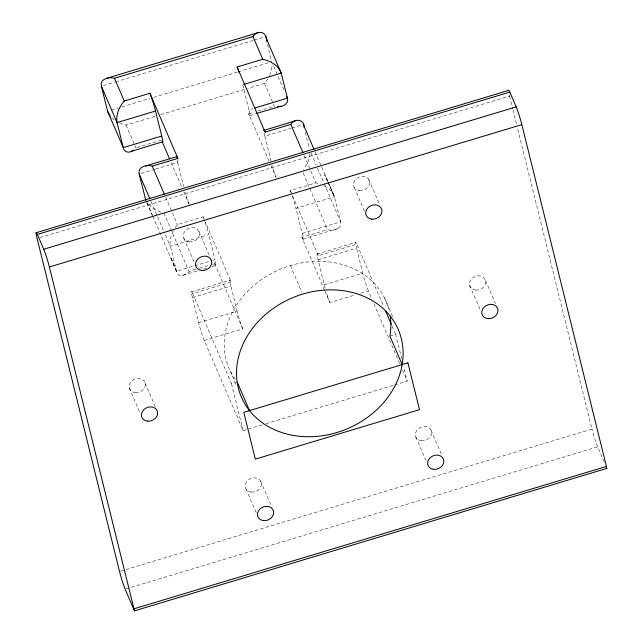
<?xml version="1.0" encoding="UTF-8"?>
<svg xmlns="http://www.w3.org/2000/svg" width="643" height="643" viewBox="0 0 643 643"><rect width="100%" height="100%" fill="white"/><g stroke="black" fill="none" stroke-linecap="round" stroke-linejoin="round"><path stroke-width="0.48" stroke-dasharray="3.21 2.41" d="M309.894 153.556L308.093 161.731L303.713 169.607M269.602 75.536L271.523 69.822L272.085 64.34M173.264 230.66L170.62 237.597L169.961 244.195L176.471 271.25C179.743 282.679 190.015 268.806 195.689 269.417M267.906 78.8L264.562 83.349L248.206 88.276M175.193 227.461L177.452 224.608L203.1 216.884L204.948 221.168M161.481 140.07L135.834 147.802L134.99 148.67M324.602 290.178L301.897 237.412L327.544 229.688C332.905 231.359 342.47 229.085 340.621 221.795L334.424 196.75C332.953 191.662 328.436 188.126 323.959 185.698M338.347 228.329L303.191 239.075M103.306 85.591L114.832 82.119M115.788 81.83L253.061 40.469M254.025 40.179L264.586 36.997M111.424 110.049L118.143 108.024M121.985 106.867L149.827 98.475M153.661 97.326L237.179 72.161M238.143 71.871L268.862 62.612M119.51 122.974L126.052 125.08L154.907 116.391M160.678 114.647L247.25 88.565M269.031 161.055L248.688 113.795A13.431 1.013 73.2 0 0 248.945 109.768L252.795 108.611M248.688 113.795L254.387 112.083M258.189 110.934L274.834 106.159M249.982 115.459L255.753 113.715M141.122 173.433L154.585 169.382M155.55 169.093L177.669 162.422A13.431 1.013 73.2 0 1 177.042 159.697M271.073 161.184L264.876 136.147L290.853 128.327M291.809 128.029L302.395 124.846M39.987 237.597L509.569 96.104A13.431 1.013 73.2 0 1 509.127 94.24M291.223 192.908A13.431 1.013 73.2 0 0 290.306 190.601L315.962 182.877L320.31 184.083M205.157 222.406A13.431 1.013 73.2 0 1 208.75 234.623L170.274 246.213L164.375 232.509M301.897 237.412A13.431 1.013 73.2 0 0 302.154 233.385L295.957 208.348L334.424 196.75L328.131 182.13M152.865 216.418L176.471 271.25L212.061 260.528M213.018 260.238L214.947 259.659L208.75 234.623M302.154 233.385L340.621 221.795L316.629 166.047M199.491 268.268L208.991 265.406M212.785 264.265L214.69 263.686A13.431 1.013 73.2 0 0 214.947 259.659M196.75 271.145L180.844 275.783M203.477 269.12L206.363 268.244M212.134 266.507L215.984 265.35M191.365 291.946L229.84 280.348M317.047 254.073L355.515 242.483M262.264 424.822L243.062 430.601L204.249 340.412A13.431 1.013 73.2 0 1 198.599 322.673L192.402 297.637A13.431 1.013 73.2 0 1 192.659 293.602L231.134 282.012L205.318 222.02M325.133 288.064A13.431 1.013 73.2 0 1 324.281 284.801L318.084 259.764A13.431 1.013 73.2 0 1 318.341 255.737L356.817 244.139L383.75 306.727M192.402 297.637L230.877 286.039A13.431 1.013 73.2 0 1 231.134 282.012M318.084 259.764L356.56 248.174A13.431 1.013 73.2 0 1 356.817 244.139M198.599 322.673L237.074 311.075L230.877 286.039M324.281 284.801L362.756 273.211L356.56 248.174M204.249 340.412L242.716 328.822A13.431 1.013 73.2 0 1 237.074 311.075M324.996 291.094L329.923 302.548L354.936 295.008M360.707 293.272L368.399 290.949L371.967 299.236M192.659 293.602L231.48 383.791L235.306 382.641M389.899 336.064L395.638 334.336L401.907 359.686M266.106 423.665L393.781 385.189M394.738 384.9L407.22 381.146L403.595 366.518M120.474 571.177L591.978 429.106L517.519 128.238M126.116 588.916L597.62 446.853L604.605 463.081M160.951 212.206L152.737 208.211L146.958 202.497M114.116 119.783L111.769 117.782M327.617 181.294L324.763 174.968L327.584 181.326M328.026 182.194L333.733 194.845M327.986 182.234L334.424 196.75M146.877 202.754L152.375 215.309M485.545 280.557L495.448 303.568M469.639 285.347L480.731 311.116M368.793 179.429L379.884 205.197M354.293 187.555L364.991 212.399M384.594 298.031L393.428 318.534M392.069 326.049L395.638 334.336M315.006 151.627L327.826 181.414M431.083 430.336L441.781 455.188M273.701 66.301L284.672 91.796M311.124 153.251L316.235 165.13M373.945 303.834L399.689 363.657M402.462 370.095L407.22 381.146M304.155 155.461L315.962 182.877M264.562 83.349L274.336 106.071M303.158 173.023L327.544 229.688M415.844 437.047L426.928 462.815M290.306 190.601L318.341 255.737M271 165.645L275.984 177.211M290.419 265.575L301.937 292.324M171.151 162.534L181.824 187.33M183.794 191.919L189.146 204.345M214.69 263.686L242.716 328.822M198.984 231.416L209.28 255.343M183.737 238.127L194.435 262.971M165.653 197.192L177.452 224.608M126.052 125.08L135.834 147.802M163.869 212.929L189.034 271.418M230.226 370.971L236.359 385.229M151.001 201.436L163.981 231.593M146.966 202.706L152.479 215.501M260.528 480.908L271.619 506.676M246.036 489.034L256.332 512.961M145.181 383.115L155.477 407.043M129.283 387.906L139.973 412.75M176.471 271.25L170.596 256.935L176.737 272.134M509.569 96.104L512.696 108.763M512.937 109.736L516.554 124.34M305.256 132.257L309.307 148.629M267.448 44.415L271.74 61.744M248.945 109.768L242.749 84.731A13.431 1.013 73.2 0 0 242.21 82.634M177.669 162.422L183.633 186.502M231.48 383.791L243.062 430.601M235.201 379.378A85.39 70.995 -23.3 0 1 278.805 269.859A85.39 70.995 -23.3 0 1 389.417 311.686M368.399 290.949A13.431 1.013 73.2 0 1 362.756 273.211M597.62 446.853A13.431 1.013 73.2 0 1 591.978 429.106M292.364 196.131A13.431 1.013 73.2 0 1 295.957 208.348M329.923 302.548A13.431 1.013 73.2 0 1 326.234 291.874M203.1 216.884A13.431 1.013 73.2 0 1 204.016 219.191M264.876 136.147A13.431 1.013 73.2 0 1 264.249 133.414M188.929 203.775A13.431 1.013 73.2 0 1 185.071 191.952M276.136 177.5A13.431 1.013 73.2 0 1 272.278 165.677M251.18 492.072A8.327 6.92 -23.3 0 0 261.13 482.202A8.327 6.92 -23.3 0 0 247.531 480.634A8.327 6.92 -23.3 0 0 251.18 492.072M421.294 440.793A8.327 6.92 -23.3 0 0 431.324 430.987A8.327 6.92 -23.3 0 0 417.765 429.307A8.327 6.92 -23.3 0 0 421.294 440.793M189.195 241.864A8.327 6.92 -23.3 0 0 199.226 232.067A8.327 6.92 -23.3 0 0 185.666 230.379A8.327 6.92 -23.3 0 0 189.195 241.864M475.772 290.089A8.327 6.92 -23.3 0 0 485.361 279.962A8.327 6.92 -23.3 0 0 471.649 278.813A8.327 6.92 -23.3 0 0 475.772 290.089M359.445 190.593A8.327 6.92 -23.3 0 0 369.387 180.723A8.327 6.92 -23.3 0 0 355.796 179.156A8.327 6.92 -23.3 0 0 359.445 190.593M135.408 392.64A8.327 6.92 -23.3 0 0 144.996 382.513A8.327 6.92 -23.3 0 0 131.285 381.371A8.327 6.92 -23.3 0 0 135.408 392.64"/><path stroke-width="0.96" d="M145.816 200.351L139.201 174.02C137.353 166.73 146.917 164.447 152.278 166.119L177.926 158.395L149.899 93.267L124.252 100.991C119.228 106.81 115.684 114.816 117.066 122.596L123.263 147.633C123.761 152.061 129.187 153.516 132.362 150.767M110.307 116.214L107.678 111.552L101.393 86.17C99.544 78.88 109.109 76.597 114.47 78.277L252.972 36.538C257.964 29.224 267.609 31.989 266.732 41.522M263.96 130.143A13.431 1.013 73.2 0 1 265.133 132.12L290.789 124.388C294.462 118.167 304.686 118.891 304.067 127.443M133.302 150.116L132.836 150.454M131.293 151.37L162.775 141.733M295.322 120.82L263.839 130.457M258.462 32.568L106.706 78.293M239.156 72.514A13.431 1.013 73.2 0 0 237.106 66.985L262.754 59.26C270.357 60.916 278.604 65.353 281.224 73.133L287.421 98.178C288.916 102.776 284.222 106.481 279.954 106.408M149.899 93.267A13.431 1.013 73.2 0 1 155.542 111.006L117.066 122.596L101.393 86.17M243.713 84.442L281.224 73.133L265.543 36.707M155.542 111.006L161.739 136.043L123.263 147.633L107.582 111.207M254.716 108.024L287.421 98.178L286.633 96.354M256.718 113.425L280.895 106.288M176.632 156.731L145.72 165.902M36.064 232.774L508.525 90.414M606.904 468.369L134.475 610.85L125.16 589.205A13.431 1.013 73.2 0 1 119.518 571.466L37.101 238.465A13.431 1.013 73.2 0 1 37.358 234.43L509.827 92.078L516.2 106.891A13.431 1.013 73.2 0 1 521.843 124.638L606.47 466.577M37.358 234.43L43.74 249.251L516.2 106.891M134.475 610.85L49.382 266.99L521.843 124.638M133.977 608.8L606.437 466.448M279.793 106.416L277.495 106.449M606.156 466.689L606.936 468.49M385.736 311.325L391.274 324.209M303.351 124.557L313.977 149.232M402.18 364.589L389.899 336.064A85.39 70.995 -23.3 0 0 390.245 316.227M252.972 36.538L262.754 59.26M290.789 124.388L302.982 152.721M237.106 66.985L265.133 132.12M162.221 141.79L169.567 158.861M114.47 78.277L124.252 100.991M152.278 166.119L164.471 194.451M237.219 382.071L249.492 410.596M139.201 174.02L149.819 198.695M43.74 249.251A13.431 1.013 73.2 0 1 49.382 266.99M508.525 90.776A13.431 1.013 73.2 0 1 509.827 92.078M161.739 136.043A13.431 1.013 73.2 0 1 162.382 141.83M176.632 157.093A13.431 1.013 73.2 0 1 177.926 158.395M407.911 362.861L243.761 412.324L255.343 459.134L419.501 409.671L407.911 362.861M301.109 436.428A85.39 70.995 -23.3 0 0 399.488 332.624A85.39 70.995 -23.3 0 0 258.88 320.873A85.39 70.995 -23.3 0 0 301.109 436.428M263.461 520.605A8.327 6.92 -23.3 0 0 273.404 510.735A8.327 6.92 -23.3 0 0 259.812 509.16A8.327 6.92 -23.3 0 0 263.461 520.605M433.575 469.318A8.327 6.92 -23.3 0 0 443.606 459.52A8.327 6.92 -23.3 0 0 430.046 457.832A8.327 6.92 -23.3 0 0 433.575 469.318M371.726 219.126A8.327 6.92 -23.3 0 0 381.669 209.256A8.327 6.92 -23.3 0 0 368.077 207.681A8.327 6.92 -23.3 0 0 371.726 219.126M201.476 270.398A8.327 6.92 -23.3 0 0 211.507 260.592A8.327 6.92 -23.3 0 0 197.948 258.912A8.327 6.92 -23.3 0 0 201.476 270.398M147.681 421.165A8.327 6.92 -23.3 0 0 157.278 411.046A8.327 6.92 -23.3 0 0 143.566 409.896A8.327 6.92 -23.3 0 0 147.681 421.165M488.045 318.615A8.327 6.92 -23.3 0 0 497.642 308.495A8.327 6.92 -23.3 0 0 483.93 307.346A8.327 6.92 -23.3 0 0 488.045 318.615"/></g></svg>
